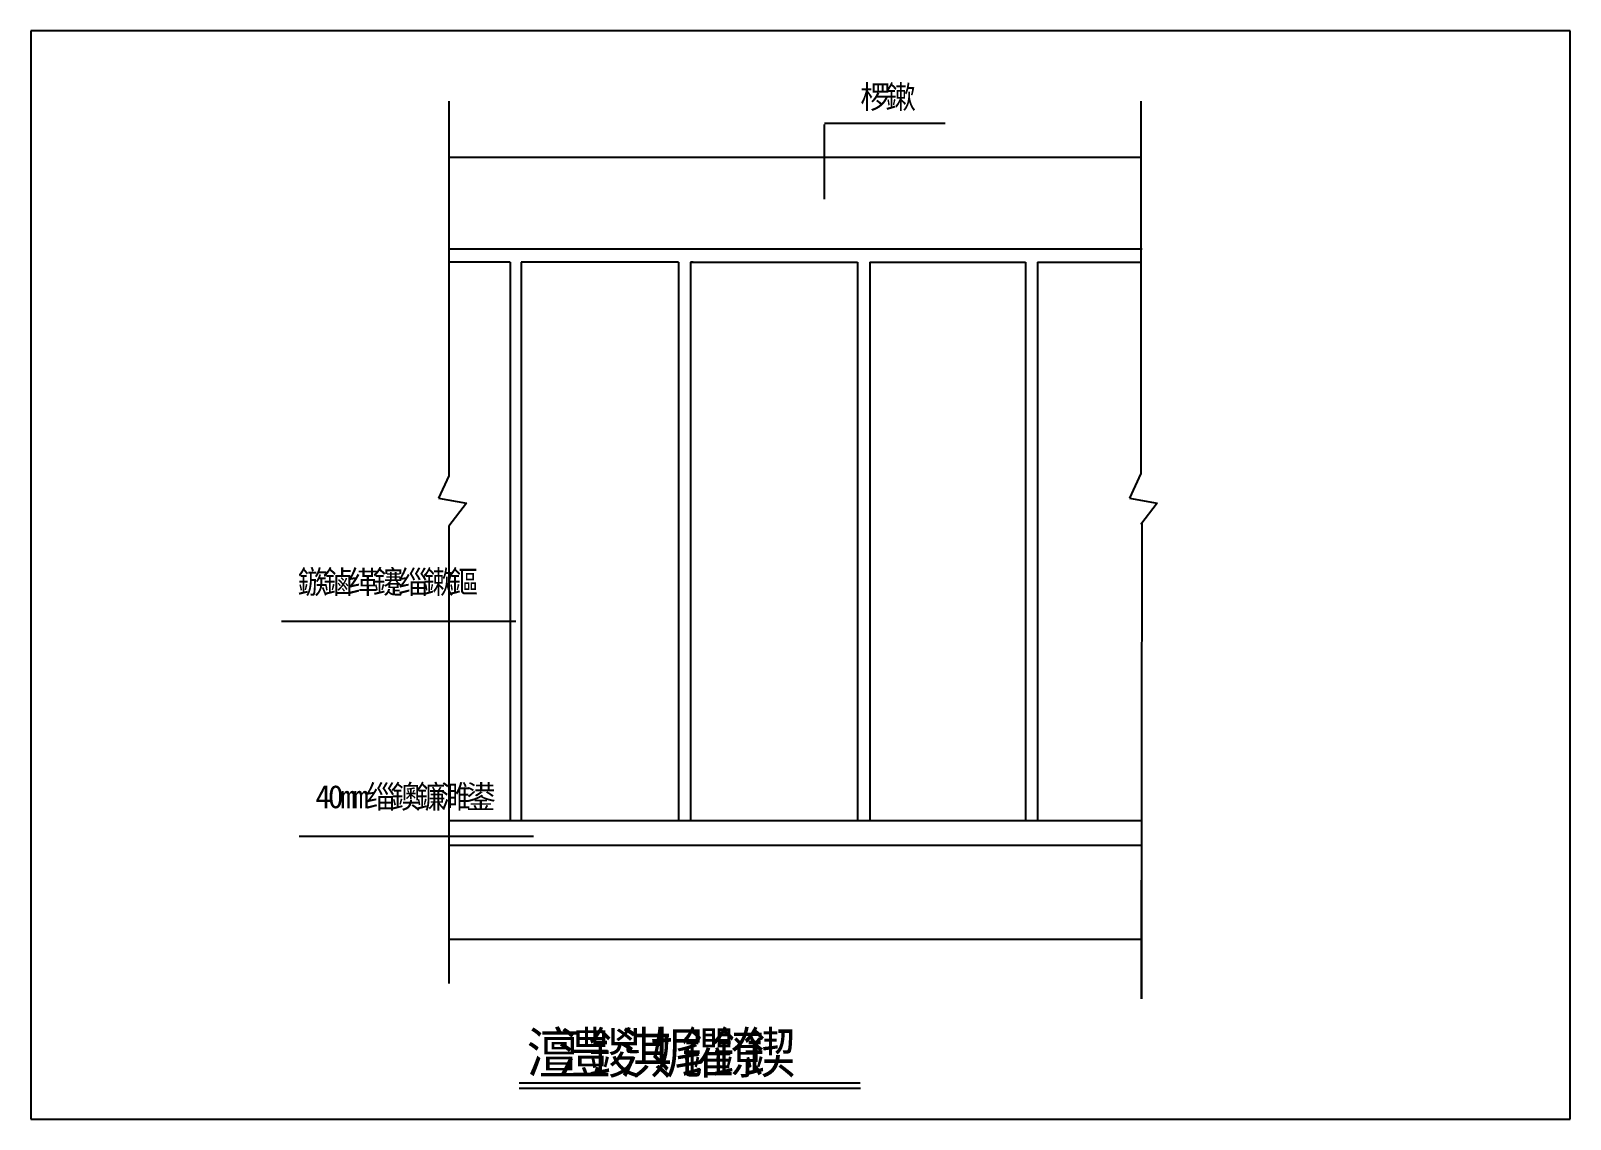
# Model space of a CAD drawing. Header units: metres. Extents: x 0 to 420, y 0 to 297.
import ezdxf

# ---------------------------------------------------------------- set-up
doc = ezdxf.new("R2010")
doc.units = ezdxf.units.M

msp = doc.modelspace()

# ---------------------------------------------------------------- linework, layer by layer
for p, q in [((420, 297), (0, 297)), ((0, 297), (0, 0)), ((420, 0), (420, 297)), ((114.01, 277.78), (114.01, 175.52)), ((302.81, 277.78), (302.81, 176.21)), ((216.59, 271.75), (249.44, 271.75)), ((216.59, 251.01), (216.59, 271.46)), ((114.01, 262.54), (302.71, 262.54)), ((114.01, 237.5), (303.19, 237.5)), ((130.81, 233.83), (114.01, 233.83)), ((130.81, 233.83), (130.81, 81.47)), ((133.81, 233.83), (133.81, 81.47)), ((176.76, 233.83), (133.81, 233.83)), ((176.76, 233.83), (176.76, 81.47)), ((180, 233.83), (180, 81.47)), ((180, 233.83), (225.53, 233.83)), ((180.75, 233.83), (180, 233.83)), ((225.53, 233.83), (225.53, 81.47)), ((228.93, 233.83), (228.93, 81.47)), ((228.93, 233.83), (271.43, 233.83)), ((271.43, 233.83), (271.43, 81.47)), ((274.65, 233.83), (274.65, 81.47)), ((274.65, 233.83), (302.75, 233.83)), ((114.01, 175.52), (111.25, 169.45)), ((302.81, 176.21), (299.74, 169.45)), ((111.25, 169.45), (118.84, 168.07)), ((118.84, 168.07), (114.01, 161.86)), ((299.74, 169.45), (307.33, 168.07)), ((307.33, 168.07), (302.81, 162.27)), ((114.01, 161.86), (114.01, 37)), ((303.05, 32.88), (303.18, 162.74)), ((68.37, 135.92), (132.36, 135.92)), ((114.01, 81.47), (303.19, 81.47)), ((303.05, 81.47), (303.05, 32.88)), ((73.2, 77.21), (137.18, 77.21)), ((114.01, 74.81), (302.81, 74.81)), ((114.01, 49.13), (302.81, 49.13)), ((133.21, 9.96), (226.29, 9.96)), ((133.21, 8.5), (226.33, 8.5)), ((0, 0), (420, 0))]:
    msp.add_line(p, q)

# ---------------------------------------------------------------- texts
for s, height, p in [('椤', 6.29, (226.31, 275.79)), ('鏉', 6.29, (233.15, 275.79)), ('鏃', 6.29, (72.81, 143.45)), ('鏀', 6.29, (79.65, 143.45)), ('缂', 6.29, (86.49, 143.45)), ('鑳', 6.29, (93.33, 143.45)), ('缁', 6.29, (100.18, 143.45)), ('鏉', 6.29, (107.02, 143.45)), ('鏂', 6.29, (113.86, 143.45)), ('4', 6.29, (77.64, 84.87)), ('0', 6.29, (81.06, 84.87)), ('m', 6.29, (84.48, 84.87)), ('m', 6.29, (87.9, 84.87)), ('缁', 6.29, (91.32, 84.87)), ('鐭', 6.29, (98.16, 84.87)), ('鐮', 6.29, (105, 84.87)), ('濉', 6.29, (111.84, 84.87)), ('鍙', 6.29, (118.68, 84.87)), ('澶', 11.08, (135.3, 12.57)), ('澧', 11.08, (143.73, 12.57)), ('鍐', 11.08, (152.15, 12.57)), ('淇', 11.08, (160.58, 12.57)), ('娓', 11.08, (169.01, 12.57)), ('鑺', 11.08, (177.44, 12.57)), ('鐐', 11.08, (185.87, 12.57)), ('鍥', 11.08, (194.3, 12.57))]:
    msp.add_text(s, height=height).set_placement(p)

doc.saveas('drawing.dxf')
